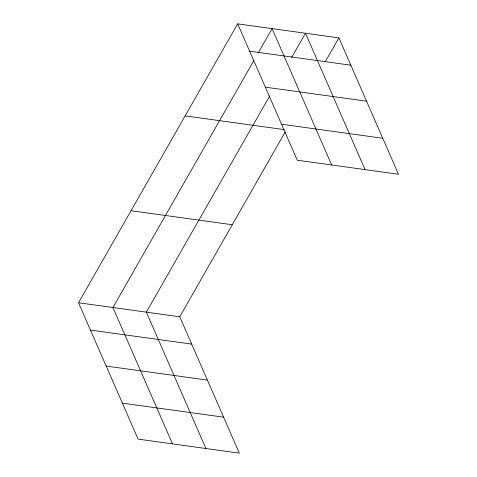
<?xml version="1.0" encoding="UTF-8"?>
<svg xmlns="http://www.w3.org/2000/svg" width="477" height="477" viewBox="0 0 477 477"><rect width="100%" height="100%" fill="white"/><g stroke="black" fill="none" stroke-linecap="round" stroke-linejoin="round"><path stroke-width="0.72" d="M285.276 131.855L179.746 316.782L239.323 453.15L138.097 439.12L78.52 302.752L237.677 23.85L338.903 37.88L398.48 174.248L297.254 160.218L237.677 23.85M253.859 60.579L112.936 307.522L172.513 443.89M258.236 52.905L272.093 28.62L331.67 164.988M269.755 95.889L146.344 312.149L205.921 448.523M291.638 57.538L305.495 33.253L365.072 169.621M325.403 61.527L338.903 37.88M249.614 51.176L350.839 65.206M265.337 87.16L366.557 101.19M281.537 124.235L382.757 138.264M185.154 115.887L284.203 129.613M131.044 210.715L232.263 224.745M78.52 302.752L179.746 316.782M90.463 330.078L191.682 344.108M106.18 366.062L207.406 380.091M122.38 403.137L223.6 417.166"/></g></svg>
